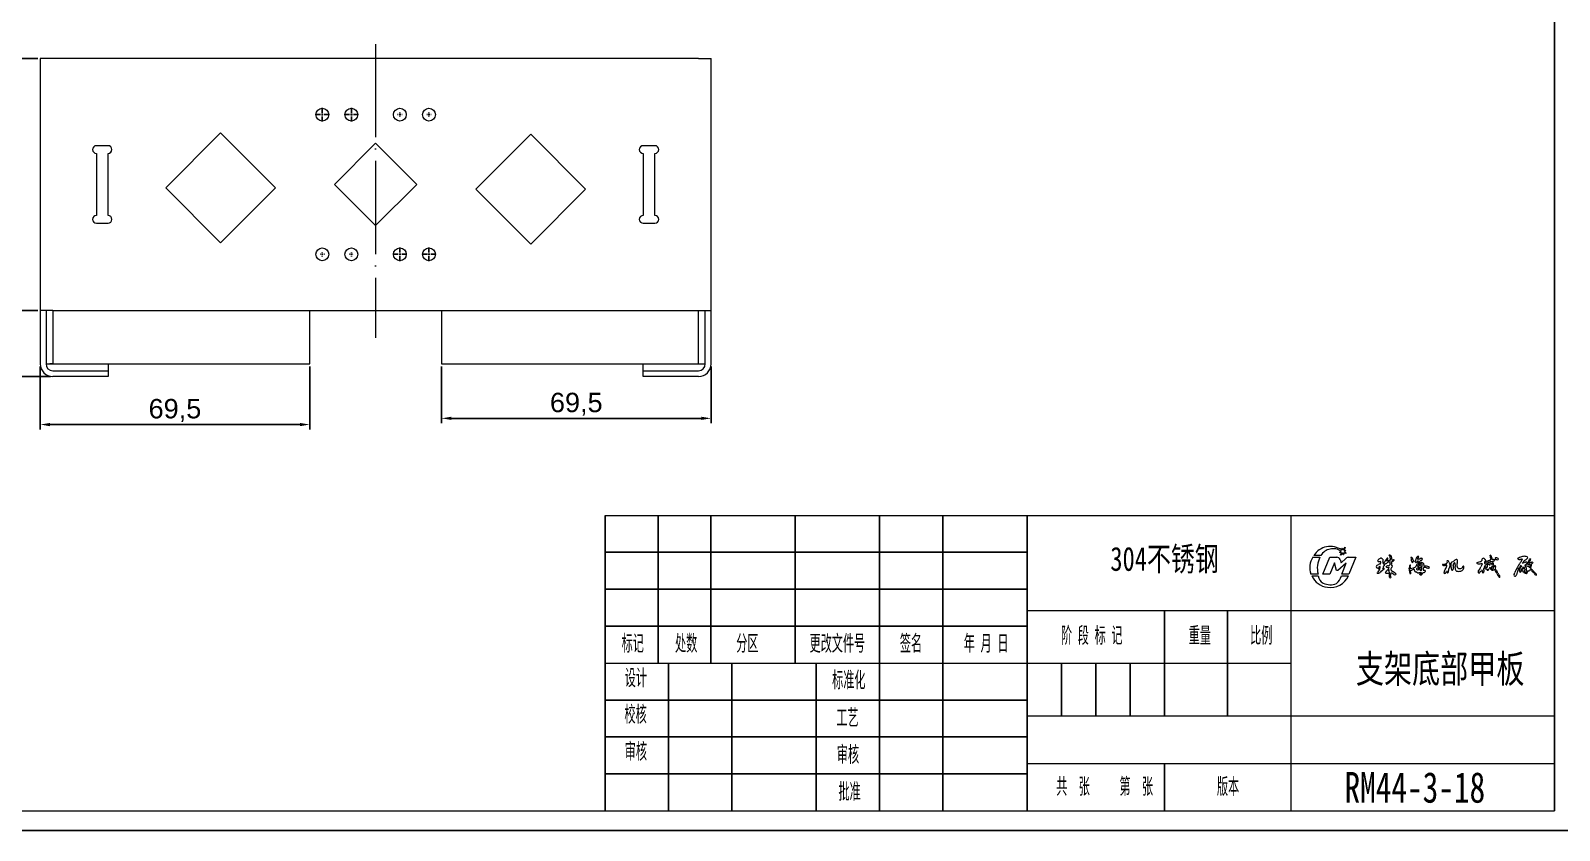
# Model space of a CAD drawing. Header units: millimetres. Extents: x 159972 to 160866, y -91240 to -90816.
# Drawn here: x 160172.4 to 160566.6, y -91240 to -91033.9 of the extents above; entities that cross this region are included whole.
import ezdxf

# ---------------------------------------------------------------- set-up
doc = ezdxf.new("R2010")
doc.units = ezdxf.units.MM
doc.linetypes.add('ACAD_ISO04W100', pattern=[30, 24, -3, 0, -3])
for name, color, linetype in [('10', 7, 'Continuous'), ('5', 7, 'Continuous'), ('9', 7, 'Continuous')]:
    doc.layers.add(name, color=color, linetype=linetype)
doc.layers.add('中心线', color=6, linetype='ACAD_ISO04W100', lineweight=0)
doc.layers.add('尺寸线', color=100, linetype='Continuous', lineweight=5)
doc.styles.add('SLDTEXTSTYLE1', font='TXT', dxfattribs={"width": 0.7, "bigfont": 'bigfont'})
doc.styles.get("Standard").update_dxf_attribs({"font": 'arial.ttf'})
doc.dimstyles.new('ISO-25', dxfattribs={"dimtxt": 2.5, "dimasz": 2.5, "dimexe": 1.25, "dimexo": 0.625, "dimtad": 1, "dimtih": 1, "dimtoh": 1, "dimtxsty": 'Standard', "dimcen": 2.5, "dimadec": 0, "dimazin": 0, "dimtfac": 1, "dimtmove": 0, "dimatfit": 3, "dimfxl": 1, "dimarcsym": 0})

# ---------------------------------------------------------------- blocks, each defined once
blk = doc.blocks.new('SW_CENTERMARKSYMBOL_0')
at = {"layer": '10', "color": 0}
for p, q in [((-1, 0), (-3.5, 0)), ((0, 0), (-0.5, 0)), ((0, 1), (0, 3.5)), ((0, 0), (0, 0.5)), ((0, 0), (0, -0.5)), ((0, 0), (0.5, 0)), ((1, 0), (3.5, 0)), ((0, -1), (0, -3.5))]:
    blk.add_line(p, q, dxfattribs=at)
blk = doc.blocks.new('SW_CENTERMARKSYMBOL_1')
at = {"layer": '10', "color": 0}
for p, q in [((-1, 0), (-3.5, 0)), ((0, 0), (-0.5, 0)), ((0, 1), (0, 3.5)), ((0, 0), (0, 0.5)), ((0, 0), (0, -0.5)), ((0, 0), (0.5, 0)), ((1, 0), (3.5, 0)), ((0, -1), (0, -3.5))]:
    blk.add_line(p, q, dxfattribs=at)
blk = doc.blocks.new('SW_CENTERMARKSYMBOL_2')
at = {"layer": '10', "color": 0}
for p, q in [((-1, 0), (-3.5, 0)), ((0, 0), (-0.5, 0)), ((0, 1), (0, 3.5)), ((0, 0), (0, 0.5)), ((0, 0), (0, -0.5)), ((0, 0), (0.5, 0)), ((1, 0), (3.5, 0)), ((0, -1), (0, -3.5))]:
    blk.add_line(p, q, dxfattribs=at)
blk = doc.blocks.new('SW_CENTERMARKSYMBOL_3')
at = {"layer": '10', "color": 0}
for p, q in [((-1, 0), (-3.5, 0)), ((0, 0), (-0.5, 0)), ((0, 1), (0, 3.5)), ((0, 0), (0, 0.5)), ((0, 0), (0, -0.5)), ((0, 0), (0.5, 0)), ((1, 0), (3.5, 0)), ((0, -1), (0, -3.5))]:
    blk.add_line(p, q, dxfattribs=at)
blk = doc.blocks.new('SW_CENTERMARKSYMBOL_4')
at = {"layer": '10', "color": 0}
for p, q in [((-1, 0), (-1.16, 0)), ((0, 0), (-0.5, 0)), ((0, 1), (0, 1.16)), ((0, 0), (0, 0.5)), ((0, 0), (0, -0.5)), ((0, 0), (0.5, 0)), ((1, 0), (1.16, 0)), ((0, -1), (0, -1.16))]:
    blk.add_line(p, q, dxfattribs=at)
blk = doc.blocks.new('SW_CENTERMARKSYMBOL_5')
at = {"layer": '10', "color": 0}
for p, q in [((-1, 0), (-1.16, 0)), ((0, 0), (-0.5, 0)), ((0, 1), (0, 1.16)), ((0, 0), (0, 0.5)), ((0, 0), (0, -0.5)), ((0, 0), (0.5, 0)), ((1, 0), (1.16, 0)), ((0, -1), (0, -1.16))]:
    blk.add_line(p, q, dxfattribs=at)
blk = doc.blocks.new('SW_CENTERMARKSYMBOL_6')
at = {"layer": '10', "color": 0}
for p, q in [((-1, 0), (-1.16, 0)), ((0, 0), (-0.5, 0)), ((0, 1), (0, 1.16)), ((0, 0), (0, 0.5)), ((0, 0), (0, -0.5)), ((0, 0), (0.5, 0)), ((1, 0), (1.16, 0)), ((0, -1), (0, -1.16))]:
    blk.add_line(p, q, dxfattribs=at)
blk = doc.blocks.new('SW_CENTERMARKSYMBOL_7')
at = {"layer": '10', "color": 0}
for p, q in [((-1, 0), (-1.16, 0)), ((0, 0), (-0.5, 0)), ((0, 1), (0, 1.16)), ((0, 0), (0, 0.5)), ((0, 0), (0, -0.5)), ((0, 0), (0.5, 0)), ((1, 0), (1.16, 0)), ((0, -1), (0, -1.16))]:
    blk.add_line(p, q, dxfattribs=at)
blk = doc.blocks.new('*D226')
at = {"layer": 'Defpoints', "color": 0, "transparency": 16777216}
for p in [(160278.36, -91119.83), (160347.86, -91119.83), (160347.86, -91133.84)]:
    blk.add_point(p, dxfattribs=at)
at = {"layer": '尺寸线', "color": 0, "lineweight": -2, "transparency": 16777216}
for p, q in [((160278.36, -91120.45), (160278.36, -91135.09)), ((160347.86, -91120.45), (160347.86, -91135.09)), ((160280.86, -91133.84), (160345.36, -91133.84))]:
    blk.add_line(p, q, dxfattribs=at)
at = {"layer": '尺寸线', "color": 0, "transparency": 16777216}
for points in [[(160280.86, -91133.42), (160280.86, -91134.25), (160278.36, -91133.84)], [(160345.36, -91133.42), (160345.36, -91134.25), (160347.86, -91133.84)]]:
    blk.add_solid(points, dxfattribs=at)
at = {"layer": '尺寸线', "color": 0, "transparency": 16777216, "insert": (160313.11, -91130.21), "char_height": 5, "attachment_point": 5}
blk.add_mtext('69,5', dxfattribs=at)
blk = doc.blocks.new('*D227')
at = {"layer": 'Defpoints', "color": 0, "transparency": 16777216}
for p in [(160174.86, -91119.83), (160244.36, -91119.83), (160174.86, -91135.44)]:
    blk.add_point(p, dxfattribs=at)
at = {"layer": '尺寸线', "color": 0, "lineweight": -2, "transparency": 16777216}
for p, q in [((160174.86, -91120.45), (160174.86, -91136.69)), ((160244.36, -91120.45), (160244.36, -91136.69)), ((160241.86, -91135.44), (160177.36, -91135.44))]:
    blk.add_line(p, q, dxfattribs=at)
at = {"layer": '尺寸线', "color": 0, "transparency": 16777216}
for points in [[(160177.36, -91135.03), (160177.36, -91135.86), (160174.86, -91135.44)], [(160241.86, -91135.03), (160241.86, -91135.86), (160244.36, -91135.44)]]:
    blk.add_solid(points, dxfattribs=at)
at = {"layer": '尺寸线', "color": 0, "transparency": 16777216, "insert": (160209.61, -91131.81), "char_height": 5, "attachment_point": 5}
blk.add_mtext('69,5', dxfattribs=at)
blk = doc.blocks.new('*D228')
at = {"layer": 'Defpoints', "color": 0, "transparency": 16777216}
for p in [(160174.86, -91041.06), (160129.75, -91123.06), (160178.1, -91123.06)]:
    blk.add_point(p, dxfattribs=at)
at = {"layer": '尺寸线', "color": 0, "lineweight": -2, "transparency": 16777216}
for p, q in [((160174.24, -91041.06), (160128.5, -91041.06)), ((160129.75, -91043.56), (160129.75, -91120.56)), ((160177.48, -91123.06), (160128.5, -91123.06))]:
    blk.add_line(p, q, dxfattribs=at)
at = {"layer": '尺寸线', "color": 0, "transparency": 16777216}
for points in [[(160129.34, -91043.56), (160130.17, -91043.56), (160129.75, -91041.06)], [(160129.34, -91120.56), (160130.17, -91120.56), (160129.75, -91123.06)]]:
    blk.add_solid(points, dxfattribs=at)
at = {"layer": '尺寸线', "color": 0, "transparency": 16777216, "insert": (160126.58, -91082.06), "char_height": 5, "attachment_point": 5, "rotation": 90}
blk.add_mtext('82', dxfattribs=at)
blk = doc.blocks.new('*D231')
at = {"layer": 'Defpoints', "color": 0, "transparency": 16777216}
for p in [(160174.86, -91041.06), (160151.41, -91106.06), (160174.86, -91106.06)]:
    blk.add_point(p, dxfattribs=at)
at = {"layer": '尺寸线', "color": 0, "lineweight": -2, "transparency": 16777216}
for p, q in [((160174.24, -91041.06), (160150.16, -91041.06)), ((160151.41, -91043.56), (160151.41, -91103.56)), ((160174.24, -91106.06), (160150.16, -91106.06))]:
    blk.add_line(p, q, dxfattribs=at)
at = {"layer": '尺寸线', "color": 0, "transparency": 16777216}
for points in [[(160150.99, -91043.56), (160151.83, -91043.56), (160151.41, -91041.06)], [(160150.99, -91103.56), (160151.83, -91103.56), (160151.41, -91106.06)]]:
    blk.add_solid(points, dxfattribs=at)
at = {"layer": '尺寸线', "color": 0, "transparency": 16777216, "insert": (160148.23, -91073.56), "char_height": 5, "attachment_point": 5, "rotation": 90}
blk.add_mtext('65', dxfattribs=at)

msp = doc.modelspace()

# ---------------------------------------------------------------- linework, layer by layer
at = {"color": 7, "linetype": 'Continuous', "lineweight": 15}
for p, q in [((160178.101, -91041.064), (160174.865, -91041.064)), ((160174.865, -91041.064), (160174.865, -91106.064)), ((160344.628, -91041.064), (160178.101, -91041.064)), ((160344.628, -91041.064), (160347.865, -91041.064)), ((160347.865, -91106.064), (160347.865, -91041.064)), ((160192.365, -91063.564), (160189.365, -91063.564)), ((160207.222, -91074.438), (160221.365, -91060.296)), ((160221.365, -91060.296), (160235.507, -91074.438)), ((160250.758, -91073.564), (160261.365, -91062.957)), ((160261.365, -91062.957), (160271.971, -91073.564)), ((160287.222, -91074.775), (160301.365, -91060.633)), ((160301.365, -91060.633), (160315.507, -91074.775)), ((160333.365, -91063.564), (160330.365, -91063.564)), ((160189.365, -91065.564), (160189.365, -91081.564)), ((160192.365, -91081.564), (160192.365, -91065.564)), ((160330.365, -91065.564), (160330.365, -91081.564)), ((160333.365, -91081.564), (160333.365, -91065.564)), ((160221.365, -91088.58), (160207.222, -91074.438)), ((160235.507, -91074.438), (160221.365, -91088.58)), ((160261.365, -91084.171), (160250.758, -91073.564)), ((160271.971, -91073.564), (160261.365, -91084.171)), ((160301.365, -91088.918), (160287.222, -91074.775)), ((160315.507, -91074.775), (160301.365, -91088.918)), ((160189.365, -91083.564), (160192.365, -91083.564)), ((160330.365, -91083.564), (160333.365, -91083.564)), ((160178.101, -91106.064), (160174.865, -91106.064)), ((160174.865, -91106.064), (160174.865, -91119.827)), ((160176.365, -91106.064), (160176.365, -91119.827)), ((160178.101, -91106.064), (160344.628, -91106.064)), ((160244.365, -91119.827), (160244.365, -91106.064)), ((160278.365, -91106.064), (160278.365, -91119.827)), ((160344.628, -91106.064), (160347.865, -91106.064)), ((160346.365, -91119.827), (160346.365, -91106.064)), ((160347.865, -91119.827), (160347.865, -91106.064)), ((160176.365, -91119.827), (160244.365, -91119.827)), ((160178.101, -91119.827), (160177.365, -91119.827)), ((160178.101, -91121.564), (160192.365, -91121.564)), ((160192.365, -91119.827), (160192.365, -91123.064)), ((160278.365, -91119.827), (160346.365, -91119.827)), ((160330.365, -91123.064), (160330.365, -91119.827)), ((160330.365, -91121.564), (160344.628, -91121.564)), ((160344.628, -91119.827), (160345.365, -91119.827)), ((160192.365, -91123.064), (160178.101, -91123.064)), ((160344.628, -91123.064), (160330.365, -91123.064))]:
    msp.add_line(p, q, dxfattribs=at)
at = {"color": 8, "linetype": 'Continuous', "lineweight": 15}
for p, q in [((160178.101, -91106.064), (160178.101, -91119.827)), ((160344.628, -91119.827), (160344.628, -91106.064))]:
    msp.add_line(p, q, dxfattribs=at)
at = {"color": 7, "linetype": 'Continuous', "lineweight": 15}
for centre in [(160247.615, -91055.564), (160255.115, -91055.564), (160267.615, -91055.564), (160275.115, -91055.564), (160247.615, -91091.564), (160255.115, -91091.564), (160267.615, -91091.564), (160275.115, -91091.564)]:
    msp.add_circle(centre, 1.65, dxfattribs=at)
for centre, radius, start, end in [((160189.365, -91064.564), 1, 90, 270), ((160192.365, -91064.564), 1, 270, 90), ((160330.365, -91064.564), 1, 90, 270), ((160333.365, -91064.564), 1, 270, 90), ((160189.365, -91082.564), 1, 90, 270), ((160192.365, -91082.564), 1, 270, 90), ((160330.365, -91082.564), 1, 90, 270), ((160333.365, -91082.564), 1, 270, 90), ((160178.101, -91119.827), 3.237, 180, 270), ((160178.101, -91119.827), 1.737, 180, 270), ((160344.628, -91119.827), 3.237, 270, 0), ((160344.628, -91119.827), 1.737, 270, 0)]:
    msp.add_arc(centre, radius, start, end, dxfattribs=at)
at = {"layer": '10', "color": 7, "lineweight": 15}
for p, q in [((160497.401, -91158.845), (160497.401, -91196.926)), ((160429.399, -91183.325), (160565.402, -91183.325)), ((160320.597, -91196.926), (160497.401, -91196.926)), ((160497.401, -91196.926), (160497.401, -91235.006)), ((160429.399, -91210.526), (160565.402, -91210.526)), ((160429.399, -91222.79), (160565.402, -91222.79))]:
    msp.add_line(p, q, dxfattribs=at)
at = {"layer": '5', "color": 7, "lineweight": 15}
for p, q in [((160320.597, -91158.845), (160565.402, -91158.845)), ((160320.597, -91158.845), (160565.402, -91158.845)), ((160503.043, -91169.621), (160504.901, -91169.621)), ((160505.122, -91169.188), (160503.325, -91169.187)), ((160505.641, -91173.967), (160507.422, -91169.642)), ((160507.422, -91169.642), (160509.241, -91169.642)), ((160509.953, -91168.344), (160510.36, -91168.074)), ((160510.457, -91168.377), (160509.963, -91168.377)), ((160510.18, -91169.072), (160510.457, -91168.377)), ((160510.71, -91168.504), (160510.21, -91169.09)), ((160510.336, -91171.067), (160511.55, -91169.931)), ((160510.497, -91167.786), (160510.549, -91167.407)), ((160510.631, -91167.39), (160510.846, -91167.755)), ((160510.939, -91168.899), (160510.71, -91168.504)), ((160510.846, -91167.755), (160511.394, -91167.075)), ((160511.026, -91168.474), (160511.021, -91168.877)), ((160511.61, -91168.68), (160511.026, -91168.474)), ((160511.424, -91167.093), (160511.091, -91167.871)), ((160511.091, -91167.871), (160511.522, -91167.883)), ((160511.532, -91167.914), (160511.208, -91168.158)), ((160511.208, -91168.158), (160511.656, -91168.606)), ((160512.348, -91169.642), (160514.151, -91169.642)), ((160514.151, -91169.642), (160512.355, -91173.98)), ((160528.406, -91169.662), (160528.514, -91169.602)), ((160528.514, -91169.602), (160528.627, -91169.659)), ((160530.014, -91169.956), (160529.998, -91170.086)), ((160530.219, -91169.784), (160530.014, -91169.956)), ((160530.114, -91169.298), (160530.243, -91169.322)), ((160546.739, -91170.366), (160546.75, -91170.075)), ((160548.784, -91169.253), (160548.822, -91169.141)), ((160548.843, -91169.378), (160548.784, -91169.253)), ((160548.903, -91169.797), (160548.843, -91169.378)), ((160550.143, -91169.775), (160550.083, -91169.904)), ((160550.083, -91169.904), (160550.187, -91170.021)), ((160550.929, -91170.117), (160550.878, -91169.976)), ((160559.147, -91170.052), (160559.231, -91170.162)), ((160504.393, -91173.967), (160502.554, -91173.973)), ((160507.429, -91173.967), (160505.641, -91173.967)), ((160508.639, -91171.109), (160507.429, -91173.967)), ((160509.157, -91173.063), (160508.639, -91171.109)), ((160509.536, -91173.063), (160509.157, -91173.063)), ((160511.692, -91171.167), (160509.536, -91173.063)), ((160510.096, -91170.218), (160510.336, -91171.067)), ((160510.56, -91173.98), (160511.692, -91171.167)), ((160512.355, -91173.98), (160510.56, -91173.98)), ((160519.67, -91173.713), (160519.706, -91173.599)), ((160520.085, -91172.161), (160520.033, -91172.228)), ((160520.268, -91172.457), (160520.188, -91172.715)), ((160520.248, -91172.884), (160520.458, -91172.267)), ((160520.399, -91171.383), (160520.511, -91171.316)), ((160520.57, -91170.785), (160520.461, -91170.727)), ((160521.213, -91171.294), (160521.334, -91171.311)), ((160521.239, -91172.516), (160521.321, -91172.417)), ((160521.321, -91172.417), (160521.45, -91172.43)), ((160521.904, -91173.716), (160521.82, -91173.622)), ((160521.957, -91172.154), (160521.948, -91172.034)), ((160522.073, -91172.197), (160521.957, -91172.154)), ((160522.132, -91170.541), (160522.182, -91170.645)), ((160522.742, -91172.271), (160522.668, -91172.192)), ((160522.692, -91173.104), (160522.726, -91173.655)), ((160522.773, -91172.964), (160522.771, -91172.875)), ((160522.815, -91173.915), (160522.773, -91172.964)), ((160523, -91170.784), (160522.887, -91170.736)), ((160523.532, -91170.636), (160523.419, -91170.688)), ((160524.512, -91174.02), (160524.463, -91174.117)), ((160528.13, -91171.629), (160528.221, -91171.575)), ((160528.242, -91173.909), (160528.138, -91173.896)), ((160528.239, -91173.052), (160528.226, -91173.173)), ((160528.343, -91172.981), (160528.239, -91173.052)), ((160528.319, -91173.813), (160528.242, -91173.909)), ((160529.292, -91172.898), (160529.211, -91172.816)), ((160529.291, -91173.03), (160529.292, -91172.898)), ((160530.082, -91171.937), (160530.124, -91171.991)), ((160530.356, -91171.088), (160530.157, -91171.854)), ((160530.233, -91172.887), (160530.302, -91172.788)), ((160530.294, -91170.706), (160530.262, -91170.608)), ((160530.342, -91172.521), (160530.431, -91172.462)), ((160530.357, -91171.593), (160530.428, -91171.256)), ((160530.582, -91171.529), (160530.432, -91171.636)), ((160530.496, -91171.684), (160530.571, -91171.625)), ((160530.622, -91171.62), (160530.674, -91171.665)), ((160530.636, -91174.07), (160530.639, -91173.953)), ((160531.118, -91171.961), (160531.076, -91172.235)), ((160531.16, -91172.4), (160531.237, -91171.786)), ((160531.541, -91173.583), (160531.432, -91173.619)), ((160531.967, -91173.404), (160531.921, -91173.524)), ((160531.993, -91173.067), (160532.047, -91173.16)), ((160533.115, -91172.258), (160533.098, -91172.387)), ((160536.539, -91171.714), (160536.469, -91171.644)), ((160537.175, -91171.714), (160537.013, -91171.797)), ((160537.177, -91173.797), (160537.071, -91173.827)), ((160537.577, -91171.697), (160537.468, -91171.63)), ((160537.667, -91173.356), (160537.551, -91173.354)), ((160537.598, -91171.854), (160537.577, -91171.697)), ((160537.696, -91173.518), (160537.667, -91173.356)), ((160537.715, -91170.589), (160537.747, -91170.454)), ((160537.747, -91170.454), (160537.88, -91170.454)), ((160537.968, -91173.587), (160537.842, -91173.654)), ((160538.352, -91171.192), (160538.465, -91171.306)), ((160538.747, -91171.008), (160538.718, -91171.146)), ((160538.944, -91172.929), (160539.078, -91172.941)), ((160539.344, -91171.335), (160539.416, -91171.213)), ((160539.614, -91171.012), (160539.707, -91171.075)), ((160546.042, -91173.627), (160545.939, -91173.729)), ((160546.747, -91173.075), (160546.726, -91172.941)), ((160546.998, -91173.666), (160546.922, -91173.763)), ((160547.36, -91171.25), (160547.469, -91171.294)), ((160547.554, -91171.717), (160547.459, -91171.748)), ((160547.693, -91170.47), (160547.69, -91170.59)), ((160548.099, -91171.175), (160547.761, -91171.528)), ((160547.991, -91172.732), (160547.877, -91172.667)), ((160548.129, -91173.055), (160548, -91173.029)), ((160548.064, -91171.612), (160548.256, -91171.408)), ((160548.784, -91170.846), (160548.448, -91170.947)), ((160548.749, -91171.115), (160548.928, -91171.087)), ((160548.786, -91172.321), (160548.759, -91172.194)), ((160548.77, -91171.567), (160548.77, -91171.46)), ((160549.438, -91170.737), (160548.784, -91170.846)), ((160548.94, -91172.683), (160548.835, -91172.747)), ((160549.153, -91172.451), (160548.94, -91172.683)), ((160548.959, -91171.091), (160549.07, -91171.199)), ((160549.093, -91172.734), (160549.307, -91172.693)), ((160549.234, -91172.064), (160549.212, -91172.091)), ((160549.22, -91171.494), (160549.362, -91171.454)), ((160549.272, -91170.206), (160549.369, -91170.297)), ((160549.766, -91171.872), (160549.783, -91172.011)), ((160549.783, -91172.011), (160549.902, -91172.116)), ((160549.996, -91171.744), (160550.118, -91171.776)), ((160550.148, -91172.431), (160550.079, -91172.543)), ((160556.928, -91172.031), (160556.891, -91171.93)), ((160556.905, -91172.948), (160556.929, -91172.814)), ((160557.08, -91173.161), (160556.905, -91172.948)), ((160557.159, -91171.152), (160557.289, -91171.174)), ((160557.611, -91173.161), (160557.507, -91173.252)), ((160557.778, -91171.622), (160557.719, -91171.768)), ((160558.707, -91171.616), (160558.572, -91171.611)), ((160558.891, -91170.909), (160558.839, -91171.05)), ((160558.839, -91171.05), (160558.888, -91171.148)), ((160559.684, -91170.947), (160559.782, -91171.053)), ((160502.812, -91174.448), (160504.466, -91174.448)), ((160510.426, -91174.448), (160512.245, -91174.448)), ((160522.909, -91174.907), (160522.843, -91174.808)), ((160523.151, -91174.762), (160523.145, -91174.876)), ((160551.285, -91174.868), (160551.158, -91174.901)), ((159983.843, -91235.006), (160565.411, -91235.006))]:
    msp.add_line(p, q, dxfattribs=at)
for centre, radius, start, end in [((160507.365, -91172.31), 5.09, 148.10678, 199.0712), ((160507.563, -91171.824), 4.991, 53.99854, 148.11308), ((160510.399, -91172.465), 6.191, 152.64769, 194.03749), ((160508.285, -91171.186), 3.741, 56.30183, 147.72417), ((160509.303, -91170.473), 0.834, 17.84837, 94.25997), ((160509.963, -91168.359), 0.0177, 123.59808, 270), ((160510.197, -91169.078), 0.0177, 158.25924, 319.48501), ((160510.593, -91167.413), 0.0443, 30.5695, 172.24527), ((160510.977, -91168.877), 0.0443, 210.0475, 359.33925), ((160511.407, -91167.086), 0.0177, 336.84757, 141.15035), ((160511.521, -91167.9), 0.0177, 306.89987, 88.42974), ((160512.452, -91171.175), 1.537, 93.88116, 125.93911), ((160511.625, -91168.638), 0.0443, 250.62338, 44.9943), ((160520.459, -91170.387), 0.417, 95.00357, 146.77594), ((160520.642, -91170.156), 0.287, 40.56591, 139.98771), ((160520.072, -91171.553), 1.769, 55.36323, 63.54781), ((160522.348, -91169.548), 1.383, 203.40216, 213.911), ((160523.03, -91171.096), 1.391, 131.13318, 152.18921), ((160522.329, -91170.083), 0.217, 71.26752, 170.74483), ((160522.244, -91169.976), 0.184, 316.66988, 32.3132), ((160522.811, -91169.257), 0.165, 66.69586, 147.69693), ((160522.639, -91169.423), 0.257, 25.63936, 82.80869), ((160521.644, -91170.058), 1.435, 356.13915, 31.29985), ((160522.858, -91169.588), 0.484, 12.6009, 87.89792), ((160522.515, -91169.895), 0.914, 346.7386, 26.84101), ((160528.971, -91169.878), 0.606, 159.05098, 196.84599), ((160530.23, -91169.999), 1.839, 181.72603, 206.7303), ((160528.863, -91169.659), 0.236, 179.85433, 247.00262), ((160527.787, -91170.467), 1.148, 4.16649, 30.95386), ((160530.828, -91170.889), 1.401, 144.34957, 170.68907), ((160521.775, -91165.643), 9.07, 330.76649, 333.99261), ((160523.349, -91165.581), 7.718, 328.44852, 331.21479), ((160530.189, -91169.762), 0.376, 239.46341, 298.59173), ((160529.979, -91169.489), 0.38, 309.16772, 348.94294), ((160527.761, -91170.599), 2.791, 21.79876, 27.21515), ((160530.384, -91169.711), 0.381, 267.65225, 307.84646), ((160530.978, -91171.334), 1.369, 94.04097, 105.21873), ((160531.551, -91172.414), 2.536, 99.23738, 105.30645), ((160531.124, -91170.164), 0.254, 29.98959, 85.48529), ((160530.579, -91169.787), 0.805, 315.36404, 341.91805), ((160547.108, -91170.291), 0.417, 92.38317, 148.90354), ((160546.872, -91170.296), 0.475, 29.05936, 62.6982), ((160546.432, -91171.327), 1.524, 34.18843, 55.84857), ((160548.881, -91169.32), 0.189, 21.32184, 108.17619), ((160552.281, -91169.48), 3.392, 185.35467, 190.09043), ((160548.714, -91170.19), 0.255, 323.57903, 26.99106), ((160548.213, -91169.738), 0.974, 356.92747, 29.94288), ((160551.207, -91169.587), 2.031, 185.74219, 197.75807), ((160550.248, -91170.834), 1.064, 53.71884, 95.69989), ((160550.972, -91169.262), 1.092, 224.06332, 255.8517), ((160557.663, -91172.903), 3.453, 103.38514, 121.96981), ((160556.216, -91169.739), 0.448, 211.526, 265.05364), ((160557.684, -91171.874), 2.471, 86.6853, 109.38389), ((160557.923, -91170.289), 0.887, 59.89747, 96.25219), ((160557.453, -91169.301), 1.088, 291.36547, 320.75735), ((160558.187, -91169.733), 0.278, 292.93388, 49.26034), ((160559.167, -91170.378), 0.327, 93.49946, 166.2315), ((160519.807, -91172.064), 0.385, 111.73471, 250.43201), ((160518.776, -91169.686), 2.207, 293.74076, 304.37866), ((160520.019, -91171.755), 1.988, 259.91518, 270.87813), ((160519.129, -91173.576), 1.273, 52.03613, 64.44068), ((160523.281, -91176.182), 4.41, 135.77997, 144.14487), ((160520.103, -91170.657), 0.374, 115.88205, 173.9154), ((160520.051, -91170.15), 0.566, 235.55963, 273.09561), ((160521.605, -91170.719), 2.51, 227.57647, 233.63482), ((160520.11, -91170.329), 0.171, 90.16643, 177.15274), ((160520.455, -91172.188), 0.807, 94.00789, 122.49705), ((160520.181, -91172.251), 0.15, 171.39316, 285.58996), ((160520.013, -91173.249), 0.496, 274.20871, 318.69402), ((160520.293, -91169.958), 0.787, 254.45682, 282.35154), ((160520.199, -91172.22), 0.129, 67.96471, 152.63215), ((160520.143, -91172.701), 0.0477, 236.67345, 342.78491), ((160519.692, -91172.712), 0.582, 317.34984, 342.87309), ((160520.223, -91172.443), 0.0477, 342.78491, 91.18323), ((160520.069, -91171.406), 0.717, 284.42988, 294.48738), ((160520.37, -91172.123), 0.0648, 338.4925, 93.47325), ((160521.912, -91174.732), 1.915, 123.39982, 142.88236), ((160520.33, -91172.233), 0.132, 345.40153, 40.67624), ((160519.826, -91171.07), 0.727, 340.21454, 1.49825), ((160519.968, -91170.881), 0.61, 343.75878, 9.03261), ((160518.846, -91169.743), 3.942, 300.69424, 306.31765), ((160520.502, -91172.133), 0.728, 317.22654, 337.38014), ((160521.061, -91172.433), 0.196, 262.75607, 335.03996), ((160522.194, -91170.853), 1.076, 170.36434, 204.19773), ((160520.695, -91170.408), 0.512, 328.87571, 9.96208), ((160520.732, -91172.06), 0.566, 321.28638, 0.14287), ((160522.225, -91173.957), 1.472, 125.14715, 135.17814), ((160521.52, -91172.008), 0.228, 96.06335, 192.77441), ((160520.698, -91170.964), 0.724, 331.4243, 351.08691), ((160521.288, -91172.563), 0.21, 295.09104, 39.4683), ((160521.739, -91171.203), 0.349, 117.42123, 158.79048), ((160521.808, -91171.782), 0.413, 90.76751, 143.3679), ((160521.236, -91171.678), 0.28, 338.26911, 30.74864), ((160521.907, -91170.951), 0.333, 126.9119, 170.0414), ((160520.108, -91169.921), 1.771, 334.47962, 342.72974), ((160521.389, -91170.448), 1.009, 294.24208, 316.26159), ((160520.551, -91173.228), 1.329, 342.7667, 353.93769), ((160522.084, -91173.444), 0.225, 96.00648, 160.44021), ((160522.269, -91172.152), 1.606, 256.86891, 284.61724), ((160522.396, -91172.548), 0.682, 99.81165, 131.03223), ((160520.29, -91171.477), 2.485, 315.43317, 324.4382), ((160522.368, -91171.764), 0.524, 235.83347, 305.07277), ((160523.421, -91172.434), 1.833, 127.31067, 135.32762), ((160522.863, -91170.74), 0.758, 145.51709, 164.82413), ((160522.59, -91171.43), 0.885, 93.20974, 117.52757), ((160521.101, -91169.4), 1.457, 321.3255, 331.19696), ((160522.45, -91172.043), 0.239, 72.56929, 135.4047), ((160522.081, -91170.361), 0.657, 290.38055, 312.91964), ((160530.209, -91179.359), 10.189, 138.66815, 140.81882), ((160522.539, -91171.409), 0.407, 267.43343, 338.97668), ((160522.573, -91170.335), 0.509, 264.95169, 308.03305), ((160522.83, -91170.935), 0.485, 81.92744, 126.67163), ((160522.12, -91172.179), 0.629, 314.20692, 351.58046), ((160522.475, -91172.891), 0.165, 312.80177, 359.72413), ((160522.645, -91173), 0.0602, 191.77564, 274.76943), ((160522.709, -91172.912), 0.0724, 30.37273, 163.99607), ((160522.644, -91173.107), 0.0477, 3.57579, 82.82114), ((160522.679, -91173.658), 0.0477, 264.40984, 3.57579), ((160518.315, -91174.504), 4.538, 356.16, 7.45446), ((160522.814, -91170.202), 0.267, 288.53917, 10.41098), ((160530.787, -91172.615), 7.939, 169.54971, 172.32807), ((160521.817, -91170.919), 1.191, 347.61238, 6.50537), ((160523.834, -91174.089), 0.751, 152.93266, 192.2151), ((160523.256, -91173.985), 0.254, 53.29979, 111.01202), ((160523.993, -91172.811), 0.806, 166.95309, 194.40932), ((160520.218, -91171.31), 3.268, 336.20184, 340.66322), ((160524.423, -91171.398), 2.016, 233.13321, 244.16571), ((160523.855, -91171.516), 0.56, 159.46151, 185.23184), ((160524.197, -91170.794), 1.186, 220.65354, 233.05021), ((160523.553, -91172.352), 0.254, 130.87673, 189.16745), ((160525.334, -91171.416), 2.006, 166.56195, 177.22767), ((160524.082, -91170.913), 0.7, 161.24927, 183.02782), ((160523.246, -91171.858), 0.333, 294.8967, 339.12946), ((160523.707, -91170.161), 0.308, 169.41921, 216.93768), ((160523.206, -91174.741), 0.98, 40.42099, 78.10447), ((160523.652, -91169.559), 0.809, 256.37479, 283.87397), ((160520.678, -91172.753), 2.982, 15.08818, 19.81229), ((160523.603, -91169.908), 0.732, 264.49128, 284.4301), ((160521.758, -91176.34), 3.601, 40.12015, 60.26806), ((160520.751, -91166.21), 5.351, 304.54577, 308.42677), ((160523.899, -91170.629), 0.289, 52.06811, 100.59966), ((160528.519, -91172.711), 0.653, 172.67696, 206.24608), ((160525.296, -91171.955), 2.662, 345.35926, 353.68154), ((160532.253, -91172.484), 4.35, 186.8083, 198.94544), ((160528.828, -91172.461), 0.911, 150.43685, 166.48195), ((160526.452, -91171.414), 1.692, 339.33731, 352.68595), ((160528.761, -91172.354), 0.627, 165.44538, 199.15041), ((160527.403, -91171.801), 0.849, 332.22312, 15.46446), ((160527.122, -91166.938), 5.719, 280.54822, 288.24676), ((160526.894, -91173.695), 1.43, 355.24294, 21.39194), ((160528.135, -91169.994), 2.994, 273.97991, 278.85581), ((160532.079, -91169.596), 3.702, 199.4082, 203.32193), ((160529.102, -91173.779), 0.969, 83.52515, 121.48032), ((160528.361, -91170.48), 0.663, 298.71089, 345.13535), ((160528.698, -91170.912), 1.473, 278.35182, 308.34024), ((160530.626, -91170.076), 1.723, 190.29648, 199.45662), ((160529.649, -91173.075), 0.361, 172.86773, 253.42089), ((160527.341, -91171.408), 2.233, 13.13159, 19.52313), ((160529.664, -91170.755), 0.208, 224.4428, 331.22424), ((160528.702, -91177.039), 3.716, 70.91261, 76.87081), ((160529.154, -91171.717), 0.577, 322.56195, 347.73017), ((160530.774, -91172.277), 1.144, 144.60088, 157.4718), ((160529.973, -91172.657), 0.198, 147.82, 225.32738), ((160530.835, -91174.975), 2.634, 91.09513, 113.0134), ((160530.581, -91170.397), 2.514, 252.69997, 262.0361), ((160529.13, -91171.207), 0.82, 330.18511, 347.99972), ((160530.084, -91170.931), 0.249, 102.74047, 162.33987), ((160530.411, -91172.618), 1.035, 241.49331, 269.79703), ((160532.694, -91172.795), 3.105, 143.38742, 152.8231), ((160530.215, -91170.849), 0.245, 78.85274, 139.1547), ((160530.667, -91172.394), 0.742, 133.38991, 142.03165), ((160530.269, -91171.37), 0.638, 256.87561, 276.74517), ((160528.704, -91170.225), 1.661, 334.36531, 343.16404), ((160531.163, -91172.78), 0.861, 162.46075, 180.49175), ((160530.369, -91171.891), 0.115, 257.35369, 8.59842), ((160531.166, -91171.51), 0.914, 135.77568, 152.49696), ((160530.404, -91171.598), 0.0472, 174.36274, 305.45423), ((160530.772, -91175.674), 2.053, 82.33881, 100.222), ((160530.599, -91171.367), 0.204, 132.13492, 147.01586), ((160530.22, -91173.022), 0.599, 30.60002, 69.33977), ((160530.657, -91171.409), 0.274, 87.96358, 135.13708), ((160531.495, -91171.764), 1.017, 177.83307, 186.1836), ((160530.525, -91171.721), 0.0472, 128.13944, 185.70466), ((160533.555, -91172.502), 3.453, 145.28134, 151.83317), ((160530.6, -91171.662), 0.0472, 62.84712, 128.13944), ((160530.409, -91171.238), 0.339, 300.7695, 314.15184), ((160530.855, -91174.576), 0.659, 86.44899, 109.08666), ((160531.338, -91172.701), 1.403, 110.46738, 119.5821), ((160524.959, -91171.265), 5.957, 343.36215, 345.88869), ((160530.91, -91172.679), 0.38, 230.0997, 288.7629), ((160529.897, -91169.507), 1.8, 295.31345, 303.35768), ((160531.749, -91170.837), 1.356, 217.59684, 226.2384), ((160530.602, -91170.24), 0.318, 291.27437, 335.76256), ((160530.506, -91170.94), 1.429, 281.26614, 291.01765), ((160530.985, -91171.729), 0.195, 206.74106, 293.2294), ((160531.015, -91171.555), 0.238, 358.35224, 134.77651), ((160530.928, -91173.85), 0.356, 259.12262, 341.84204), ((160531.092, -91171.367), 0.411, 48.73299, 120.01574), ((160530.983, -91169.786), 0.591, 261.14893, 286.60528), ((160530.876, -91173.728), 0.191, 275.85777, 27.63047), ((160531.03, -91172.229), 0.0472, 255.96963, 351.74296), ((160530.913, -91172.863), 0.213, 304.08962, 16.85772), ((160531.072, -91171.954), 0.0472, 351.74296, 101.99256), ((160530.183, -91172.497), 0.982, 341.9753, 5.65657), ((160530.587, -91171.63), 0.668, 346.49377, 5.8595), ((160530.868, -91173.557), 0.567, 314.57212, 353.66859), ((160531.101, -91171.608), 0.609, 28.24187, 64.4197), ((160532.763, -91172.833), 1.271, 155.57345, 184.64559), ((160531.713, -91172.628), 0.376, 234.80046, 273.26907), ((160531.632, -91172.911), 0.678, 262.30006, 295.26022), ((160531.747, -91172.682), 0.4, 74.17181, 110.67067), ((160531.507, -91171.477), 0.205, 338.24435, 50.47087), ((160531.996, -91171.662), 0.318, 160.09577, 229.41631), ((160531.511, -91174.477), 1.49, 71.13597, 81.36517), ((160532.084, -91170.025), 1.9, 261.08588, 268.85479), ((160532.01, -91173.631), 1.343, 74.94063, 96.59662), ((160532.78, -91173.537), 0.824, 152.8165, 170.71013), ((160531.185, -91179.087), 7.213, 78.08665, 83.14928), ((160533.04, -91170.677), 1.792, 247.66272, 259.89858), ((160532.636, -91172.643), 0.614, 38.77309, 86.38804), ((160532.844, -91171.938), 0.517, 256.86653, 299.54845), ((160536.653, -91171.673), 0.186, 88.61056, 171.00204), ((160537.242, -91169.072), 2.734, 255.08217, 265.17792), ((160535.517, -91166.45), 5.164, 282.75949, 289.69337), ((160537.544, -91173.584), 0.689, 142.60953, 185.5261), ((160538.919, -91171.381), 3.066, 227.76456, 232.93961), ((160533.073, -91170.607), 4.684, 326.89245, 332.27689), ((160536.247, -91167.959), 3.868, 283.87896, 288.39849), ((160536.678, -91172.997), 0.943, 301.92472, 337.74683), ((160535.568, -91171.572), 2.049, 323.66249, 352.08888), ((160537.205, -91170.772), 0.542, 275.53426, 19.80089), ((160537.841, -91173.509), 0.145, 183.7166, 270.64392), ((160537.246, -91171.053), 0.872, 8.57633, 43.3212), ((160536.961, -91173.115), 1.112, 334.88556, 4.48875), ((160541.261, -91173.056), 3.192, 174.6877, 179.49849), ((160540.772, -91173.315), 2.745, 150.74152, 168.3445), ((160538.466, -91170.843), 0.367, 192.53939, 251.94565), ((160538.902, -91171.781), 0.56, 157.77031, 200.13057), ((160538.025, -91171.315), 0.44, 324.71284, 1.10896), ((160539.589, -91172.329), 0.881, 176.21977, 222.91089), ((160532.36, -91171.533), 6.393, 353.37041, 358.4457), ((160537.157, -91171.517), 1.605, 353.22326, 13.37655), ((160539.248, -91171.68), 0.838, 97.62492, 126.71996), ((160538.841, -91172.53), 0.475, 299.96091, 333.97474), ((160538.981, -91170.452), 0.427, 291.38328, 329.59079), ((160540.295, -91172.113), 1.069, 168.09333, 190.89099), ((160544.741, -91172.233), 5.496, 180.85757, 185.26996), ((160531.641, -91170.31), 7.771, 348.24412, 352.41924), ((160538.387, -91169.136), 1.809, 302.1333, 311.08782), ((160538.501, -91170.114), 1.43, 309.7516, 321.08318), ((160542.088, -91174.129), 4.414, 121.01497, 124.68213), ((160536.907, -91171.636), 2.855, 359.98446, 11.3371), ((160544.763, -91171.778), 5.003, 178.38568, 183.24953), ((160535.86, -91172.436), 3.927, 1.34932, 5.47816), ((160540.918, -91172.467), 1.139, 173.7747, 209.46668), ((160540.063, -91170.522), 0.305, 345.38413, 144.80873), ((160538.984, -91174.349), 1.623, 44.49478, 54.49986), ((160540.663, -91171.116), 2.159, 256.03282, 286.0682), ((160544.826, -91171.51), 4.602, 171.97534, 186.07816), ((160539.558, -91172.335), 0.77, 5.2333, 26.02074), ((160539.067, -91170.316), 1.322, 335.38476, 347.64566), ((160540.522, -91172.266), 0.197, 179.65304, 263.12671), ((160540.724, -91172.233), 0.321, 225.36565, 276.03531), ((160540.888, -91171.167), 1.391, 264.62119, 299.72766), ((160540.985, -91172.204), 1.025, 285.56644, 4.42241), ((160541.397, -91172.107), 0.323, 304.03292, 19.3571), ((160541.969, -91172.204), 0.336, 97.374, 142.60412), ((160541.744, -91172.069), 0.269, 348.07803, 47.47698), ((160545.581, -91171.093), 0.213, 164.68104, 236.53228), ((160544.256, -91166.461), 4.711, 283.75338, 299.43994), ((160545.764, -91170.639), 0.699, 244.58666, 279.90362), ((160546.946, -91173.418), 1.258, 168.75715, 188.62986), ((160546.031, -91173.26), 0.478, 226.63108, 258.92644), ((160546.492, -91173.585), 0.882, 133.79354, 152.12619), ((160552.508, -91176.684), 7.607, 146.2824, 150.59117), ((160546.036, -91170.073), 1.264, 263.10676, 289.05182), ((160546.927, -91173.989), 0.957, 132.11322, 157.7573), ((160543.08, -91170.661), 3.586, 329.85284, 336.70089), ((160546.165, -91172.855), 0.441, 285.90802, 322.94314), ((160551.124, -91174.42), 5.296, 146.00988, 153.76073), ((160546.412, -91170.681), 0.587, 273.57476, 301.33654), ((160546.824, -91173.266), 0.339, 106.80552, 154.70226), ((160546.433, -91170.276), 0.319, 295.73802, 343.67734), ((160546.484, -91171.335), 0.278, 333.32896, 33.04183), ((160547.72, -91173.245), 0.987, 170.09056, 187.70482), ((160547.221, -91173.387), 0.48, 178.86858, 231.52787), ((160546.731, -91173.322), 0.435, 307.91305, 3.57718), ((160549.138, -91173.096), 1.983, 177.52003, 185.77892), ((160544.397, -91172.668), 2.781, 352.93608, 1.78853), ((160547.947, -91172.52), 0.773, 132.14254, 184.52517), ((160547.782, -91171.048), 0.467, 136.29963, 205.60617), ((160547.662, -91172.41), 0.255, 40.82293, 171.14546), ((160547.732, -91172.379), 0.322, 178.40215, 296.86375), ((160547.652, -91171.879), 0.234, 145.75587, 196.87612), ((160547.364, -91170.287), 0.446, 280.30258, 317.03011), ((160547.798, -91171.36), 0.336, 120.06604, 168.66267), ((160547.934, -91171.927), 0.434, 113.55705, 151.15416), ((160548.255, -91171.421), 0.717, 117.32381, 150.67009), ((160547.89, -91172.033), 0.213, 260.33848, 339.3398), ((160548.233, -91170.901), 0.329, 85.12581, 159.15713), ((160548.568, -91172.863), 0.591, 167.22594, 196.26337), ((160548.102, -91171.648), 0.0519, 136.79223, 219.18543), ((160547.7, -91171.919), 0.433, 334.11276, 33.40374), ((160548.375, -91171.419), 0.369, 101.59953, 138.47708), ((160548.835, -91174.423), 1.539, 106.59712, 117.29771), ((160548.294, -91171.443), 0.0519, 50.34535, 136.79223), ((160547.826, -91168.903), 1.725, 284.62522, 298.58625), ((160548.251, -91170.932), 0.136, 291.61523, 331.22067), ((160549.316, -91170.451), 1.373, 223.91936, 233.06684), ((160548.496, -91171.108), 0.169, 106.57999, 138.65368), ((160547.475, -91172.464), 1.04, 332.27933, 356.40053), ((160548.638, -91171.457), 0.172, 211.8628, 320.3412), ((160548.911, -91172.565), 0.4, 112.33808, 174.96964), ((160548.595, -91169.72), 0.701, 274.63376, 297.53629), ((160549.019, -91171.249), 0.327, 162.39629, 220.38071), ((160548.757, -91171.166), 0.0519, 98.9286, 162.02323), ((160549.719, -91172.431), 0.939, 173.2568, 199.67777), ((160548.936, -91171.138), 0.0519, 63.95188, 98.9286), ((160549.103, -91172.785), 0.0519, 100.81612, 189.86149), ((160550.834, -91171.55), 2.173, 214.91395, 222.13171), ((160549.483, -91171.175), 0.413, 183.43577, 230.57471), ((160548.592, -91172.175), 0.626, 333.79983, 7.70906), ((160549.295, -91172.136), 0.874, 265.22559, 302.16234), ((160549.441, -91172.15), 0.224, 86.59074, 157.39669), ((160549.543, -91171.428), 0.383, 84.32528, 129.54923), ((160548.395, -91171.477), 0.967, 1.34784, 20.86675), ((160549.162, -91172.081), 0.628, 283.29535, 322.17982), ((160549.235, -91169.51), 0.798, 279.60894, 299.35701), ((160549.327, -91169.98), 0.766, 278.36914, 309.82239), ((160548.921, -91172.354), 0.684, 13.91894, 38.73773), ((160547.919, -91171.575), 1.744, 358.63909, 17.65342), ((160549.352, -91172.401), 0.314, 347.88195, 42.25172), ((160549.71, -91170.547), 0.351, 35.28434, 103.784), ((160550.873, -91171.274), 1.258, 195.79593, 208.35528), ((160549.806, -91173.053), 0.182, 17.36706, 104.68947), ((160554.371, -91174.047), 5.731, 139.74669, 142.61696), ((160549.465, -91171.808), 0.534, 324.84653, 6.92606), ((160552.57, -91171.856), 2.831, 203.80113, 217.99314), ((160553.241, -91171.2), 3.435, 203.01254, 219.36768), ((160549.687, -91172.124), 0.555, 326.39261, 38.84945), ((160549.081, -91174.781), 1.727, 29.24927, 43.23074), ((160546.853, -91175.875), 4.49, 23.02971, 33.77647), ((160552.59, -91173.16), 2.148, 201.2342, 216.21796), ((160550.569, -91169.947), 0.398, 289.88514, 334.75238), ((160552.974, -91172.942), 2.277, 330.5705, 344.60798), ((160560.631, -91175.675), 5.862, 150.49191, 158.70448), ((160562.995, -91176.083), 8.161, 144.39322, 156.18351), ((160558.141, -91174.527), 2.568, 156.17451, 171.84725), ((160552.824, -91171.988), 3.326, 333.14693, 340.4125), ((160557.109, -91173.301), 1.168, 149.57008, 170.24812), ((160553.996, -91171.03), 2.693, 321.42723, 333.3333), ((160556.509, -91169.428), 0.827, 246.3551, 266.49125), ((160556.672, -91173.123), 0.353, 170.36269, 258.35962), ((160557.289, -91172.983), 0.969, 126.85048, 184.77042), ((160563.08, -91175.413), 7.862, 142.57197, 148.72607), ((160557.007, -91172.37), 0.618, 128.70562, 167.67336), ((160556.946, -91171.397), 1.243, 93.92541, 113.05638), ((160556.451, -91173.165), 0.339, 296.26699, 7.90397), ((160556.637, -91172.669), 0.782, 70.99544, 91.21424), ((160557.024, -91172.374), 0.356, 105.64458, 152.31163), ((160558.281, -91172.954), 1.503, 175.57336, 186.27583), ((160557.5, -91173.07), 0.754, 119.67298, 162.09876), ((160555.747, -91169.961), 1.281, 328.24474, 340.39086), ((160556.968, -91170.461), 0.322, 57.68166, 109.54099), ((160556.874, -91172.498), 0.321, 279.859, 329.55007), ((160558.417, -91171.556), 1.871, 133.02447, 141.47338), ((160556.586, -91174.116), 1.075, 32.44039, 62.65213), ((160557.867, -91173.813), 1.582, 82.49047, 117.89979), ((160557.117, -91172.423), 0.24, 277.86904, 342.46026), ((160557.351, -91171.133), 0.193, 103.22258, 185.78051), ((160558.245, -91171.42), 0.987, 142.55764, 165.52461), ((160557.864, -91171.076), 0.573, 124.03824, 166.83196), ((160557.245, -91173.102), 0.615, 28.2798, 80.59196), ((160556.992, -91171.702), 0.999, 45.42807, 61.96929), ((160558.078, -91173.051), 0.761, 219.82796, 272.67461), ((160557.859, -91173.176), 0.36, 192.14943, 281.43708), ((160559.136, -91171.987), 2.111, 127.55775, 138.95119), ((160557.247, -91172.759), 0.543, 312.22426, 354.53917), ((160557.761, -91170.794), 0.207, 250.82895, 328.87951), ((160557.89, -91171.654), 0.206, 213.84895, 289.59587), ((160557.66, -91171.177), 0.46, 284.86175, 320.05275), ((160557.873, -91173.324), 0.213, 285.82337, 359.73893), ((160558.11, -91171.311), 0.444, 57.89123, 112.61628), ((160557.65, -91173.661), 1.84, 62.90644, 80.31864), ((160557.661, -91170.835), 0.728, 298.95203, 321.00139), ((160557.795, -91172.525), 0.395, 344.00346, 45.24173), ((160553.687, -91172.469), 4.482, 348.99341, 354.35643), ((160557.842, -91173.282), 0.596, 297.09266, 351.0472), ((160557.431, -91172.696), 0.747, 343.37318, 4.79056), ((160558.115, -91171.057), 0.261, 295.25267, 27.83355), ((160558.744, -91173.362), 0.313, 132.8218, 182.25923), ((160558.823, -91171.387), 0.336, 173.56539, 221.70524), ((160558.598, -91172.248), 0.25, 19.14625, 116.08979), ((160561.415, -91171.913), 2.98, 158.37591, 169.09229), ((160558.667, -91172.93), 0.244, 236.10494, 304.29465), ((160559.369, -91170.921), 0.732, 149.67755, 171.63458), ((160558.967, -91171.896), 0.382, 72.4547, 132.90662), ((160559.118, -91170.571), 0.381, 134.76416, 177.12423), ((160555.356, -91169.327), 5.134, 312.19317, 316.66432), ((160559.082, -91172.108), 0.254, 193.22324, 255.94484), ((160559.475, -91172.515), 1.487, 102.49944, 113.25453), ((160557.13, -91170.07), 1.952, 334.51803, 342.68356), ((160558.304, -91170.012), 0.939, 317.14152, 350.82555), ((160558.779, -91172.153), 0.314, 320.17858, 12.47358), ((160555.438, -91171.831), 3.656, 356.01313, 4.70489), ((160557.876, -91174.943), 2.42, 49.86849, 59.86227), ((160559.394, -91171.367), 0.387, 86.97612, 128.36632), ((160557.651, -91172.163), 1.667, 347.3147, 356.93361), ((160563.269, -91168.968), 5.348, 221.73635, 227.72098), ((160558.786, -91171.948), 0.611, 330.1538, 9.64947), ((160560.112, -91171.684), 0.742, 149.89594, 192.59769), ((160559.586, -91171.274), 0.341, 73.34155, 120.35971), ((160568.352, -91164.588), 12.323, 223.64523, 226.8958), ((160559.398, -91170.907), 0.411, 280.20216, 339.20847), ((160542.729, -91189.494), 23.696, 42.33545, 44.36126), ((160557.584, -91176.372), 3.644, 45.44785, 49.88656), ((160560.902, -91173.501), 0.81, 199.81102, 248.88841), ((160555.441, -91178.467), 6.885, 39.85673, 45.75202), ((160507.406, -91172.378), 5.039, 204.25819, 263.22268), ((160507.01, -91174.087), 2.569, 188.07778, 239.36943), ((160507.547, -91172.515), 4.209, 243.98588, 292.70965), ((160507.625, -91172.39), 5.057, 260.74299, 335.98713), ((160506.205, -91173.11), 4.429, 312.06403, 342.41098), ((160522.952, -91174.314), 0.595, 265.92367, 288.99747), ((160523.482, -91174.563), 0.386, 170.8204, 210.91739), ((160522.019, -91174.378), 1.089, 353.48882, 6.8611), ((160524.215, -91173.816), 0.39, 227.82776, 309.58112), ((160530.855, -91173.95), 0.25, 208.77301, 271.37545), ((160549.739, -91175.37), 1.462, 29.13681, 40.08432), ((160555.629, -91170.837), 5.687, 215.24554, 219.50841), ((160551.434, -91174.575), 0.427, 191.22426, 229.74851), ((160550.509, -91174.741), 0.787, 350.69717, 21.33761), ((160555.24, -91174.265), 0.349, 144.17237, 214.89385), ((160555.184, -91174.116), 0.418, 236.57187, 353.53592), ((160560.544, -91174.084), 0.185, 291.03733, 9.09892)]:
    msp.add_arc(centre, radius, start, end, dxfattribs=at)
at = {"layer": '9', "color": 7}
for p, q in [((160565.411, -90821.824), (160565.411, -91235.006)), ((160320.597, -91158.845), (160320.597, -91235.006)), ((160334.197, -91158.845), (160334.197, -91196.926)), ((160347.797, -91158.845), (160347.797, -91196.926)), ((160369.558, -91158.845), (160369.558, -91196.926)), ((160391.318, -91158.845), (160391.318, -91235.006)), ((160407.639, -91158.845), (160407.639, -91235.006)), ((160429.399, -91158.845), (160429.399, -91235.006)), ((160320.597, -91168.365), (160429.399, -91168.365)), ((160320.597, -91177.885), (160429.399, -91177.885)), ((160464.76, -91183.325), (160464.76, -91210.526)), ((160481.08, -91183.325), (160481.08, -91210.526)), ((160320.597, -91187.405), (160429.399, -91187.405)), ((160336.917, -91196.926), (160336.917, -91235.006)), ((160353.237, -91196.926), (160353.237, -91235.006)), ((160374.998, -91196.926), (160374.998, -91235.006)), ((160438.239, -91196.926), (160438.239, -91210.526)), ((160447.08, -91196.926), (160447.08, -91210.526)), ((160455.92, -91196.926), (160455.92, -91210.526)), ((160320.597, -91206.446), (160429.399, -91206.446)), ((160320.597, -91215.966), (160429.399, -91215.966)), ((160464.76, -91222.79), (160464.76, -91235.006)), ((160320.597, -91225.486), (160429.399, -91225.486)), ((159971.527, -91240.044), (160570.445, -91240.044))]:
    msp.add_line(p, q, dxfattribs=at)
at = {"layer": '中心线'}
msp.add_line((160261.365, -91037.398), (160261.365, -91113.049), dxfattribs=at)

# ---------------------------------------------------------------- block references
at = {"layer": '10', "xscale": 0.5, "yscale": 0.5, "zscale": 0.5}
for name, p in [('SW_CENTERMARKSYMBOL_2', (160247.615, -91055.564)), ('SW_CENTERMARKSYMBOL_1', (160255.115, -91055.564)), ('SW_CENTERMARKSYMBOL_6', (160267.615, -91055.564)), ('SW_CENTERMARKSYMBOL_7', (160275.115, -91055.564)), ('SW_CENTERMARKSYMBOL_5', (160247.615, -91091.564)), ('SW_CENTERMARKSYMBOL_4', (160255.115, -91091.564)), ('SW_CENTERMARKSYMBOL_3', (160267.615, -91091.564)), ('SW_CENTERMARKSYMBOL_0', (160275.115, -91091.564))]:
    msp.add_blockref(name, p, dxfattribs=at)

# ---------------------------------------------------------------- texts
at = {"insert": (160450.835, -91166.967), "char_height": 7.90272, "width": 2417.76945, "attachment_point": 1}
msp.add_mtext('{\\fHYSWLongFangSong|b0|i0|c134|p2;\\H0.78125x;304不锈钢    \\fSimSun|b0|i0|c134|p2;\\H1.28x; }', dxfattribs=at)
at = {"char_height": 7.90272, "attachment_point": 1}
for s, width, gutter_width, insert in [('{\\fHYSWLongFangSong|b0|i0|c134|p2;\\H0.91667x;支架底部甲板}', 2417.76945, 12.348, (160514.16, -91194.753)), ('{\\fHYSWLongFangSong|b0|i0|c134|p2;RM44-3-18}', 423.10965, 2.161, (160511.222, -91225.002))]:
    msp.add_mtext_dynamic_manual_height_columns(s, width=width, gutter_width=gutter_width, heights=[0], dxfattribs=dict(at, insert=insert))
at = {"layer": '9', "color": 7, "char_height": 4.09925, "attachment_point": 2, "style": 'SLDTEXTSTYLE1'}
for s, insert in [('{\\fHYSWLongFangSong|b0|i0|c134|p2;标记}', (160327.668, -91189.709)), ('{\\fHYSWLongFangSong|b0|i0|c134|p2;处数}', (160341.449, -91189.709)), ('{\\fHYSWLongFangSong|b0|i0|c134|p2;分区}', (160357.226, -91189.709)), ('{\\fHYSWLongFangSong|b0|i0|c134|p2;更改文件号}', (160380.446, -91189.709)), ('{\\fHYSWLongFangSong|b0|i0|c134|p2;签名}', (160399.429, -91189.709)), ('{\\fHYSWLongFangSong|b0|i0|c134|p2;年 月 日}', (160418.802, -91189.709)), ('{\\fHYSWLongFangSong|b0|i0|c134|p2;阶 段 标 记}', (160446.04, -91187.663)), ('{\\fHYSWLongFangSong|b0|i0|c134|p2;重量}', (160473.918, -91187.663)), ('{\\fHYSWLongFangSong|b0|i0|c134|p2;比例}', (160489.753, -91187.663)), ('{\\fHYSWLongFangSong|b0|i0|c134|p2;设计}', (160328.471, -91198.603)), ('{\\fHYSWLongFangSong|b0|i0|c134|p2;标准化}', (160383.397, -91199.158)), ('{\\fHYSWLongFangSong|b0|i0|c134|p2;校核}', (160328.404, -91208.001)), ('{\\fHYSWLongFangSong|b0|i0|c134|p2;工艺}', (160383.043, -91208.853)), ('{\\fHYSWLongFangSong|b0|i0|c134|p2;审核}', (160328.475, -91217.558)), ('{\\fHYSWLongFangSong|b0|i0|c134|p2;审核}', (160383.183, -91218.347)), ('{\\fHYSWLongFangSong|b0|i0|c134|p2;批准}', (160383.583, -91227.913)), ('{\\fHYSWLongFangSong|b0|i0|c134|p2;共  张}', (160441.218, -91226.59)), ('{\\fHYSWLongFangSong|b0|i0|c134|p2;第  张}', (160457.519, -91226.59)), ('{\\fHYSWLongFangSong|b0|i0|c134|p2;版本}', (160481.196, -91226.59))]:
    msp.add_mtext(s, dxfattribs=dict(at, insert=insert))

# ---------------------------------------------------------------- dimensions: what is measured, and where the dimension line sits
at = {"layer": '尺寸线'}
for base, p2, picture, middle in [((160129.754, -91123.064), (160178.101, -91123.064), '*D228', (160126.576, -91082.064)), ((160151.41, -91106.064), (160174.865, -91106.064), '*D231', (160148.232, -91073.564))]:
    dim = msp.add_linear_dim(base=base, p1=(160174.865, -91041.064), p2=p2, angle=90, dimstyle='ISO-25', override={"dimtxt": 5, "dimtih": 0, "dimtmove": 1}, dxfattribs=at)
    dim.commit()
    dim.dimension.update_dxf_attribs({"geometry": picture, "text_midpoint": middle})
for base, p1, p2, picture, middle in [((160174.865, -91135.443), (160244.365, -91119.827), (160174.865, -91119.827), '*D227', (160209.615, -91131.813)), ((160347.865, -91133.836), (160278.365, -91119.827), (160347.865, -91119.827), '*D226', (160313.115, -91130.206))]:
    dim = msp.add_linear_dim(base=base, p1=p1, p2=p2, dimstyle='ISO-25', override={"dimtxt": 5, "dimtih": 0, "dimtmove": 1}, dxfattribs=at)
    dim.commit()
    dim.dimension.update_dxf_attribs({"geometry": picture, "text_midpoint": middle})

doc.saveas('drawing.dxf')
